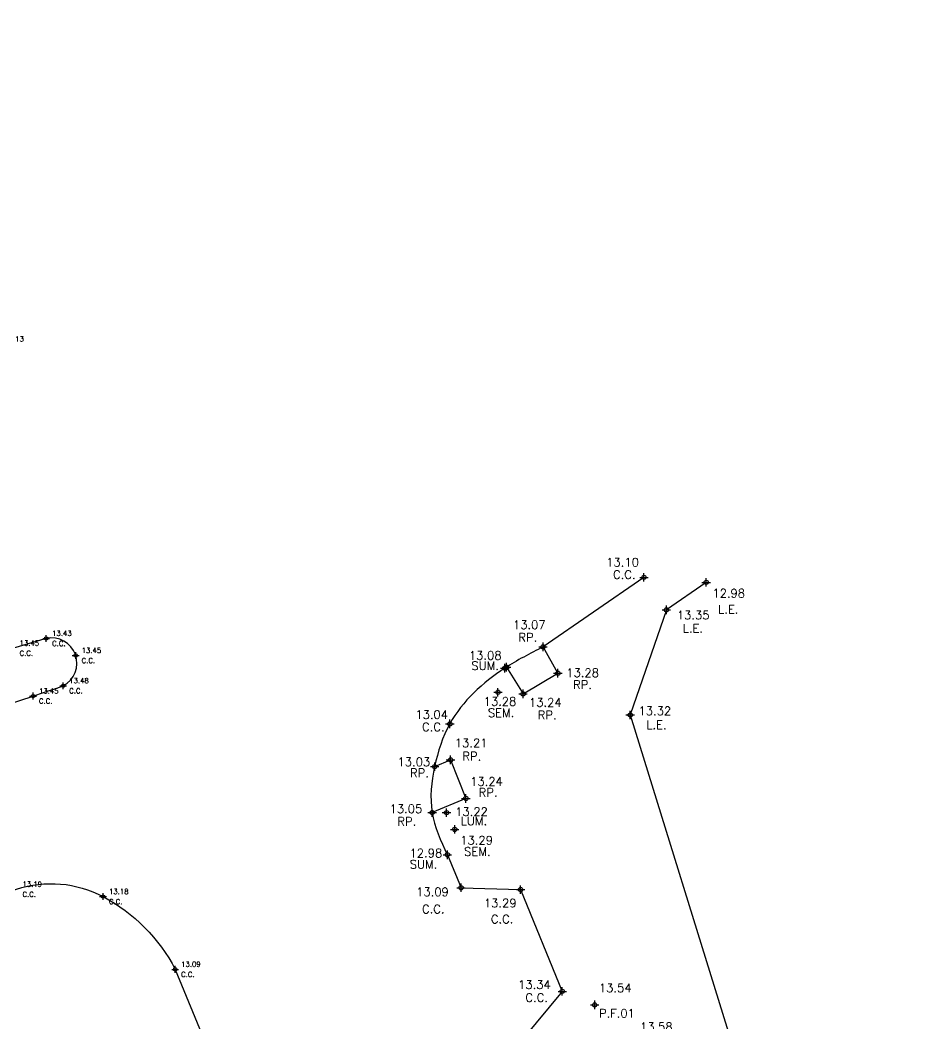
# Model space of a CAD drawing. Header units: metres. Extents: x 27389 to 27997, y 69801 to 70692.
# Drawn here: x 27762.4 to 27814.9, y 70176.8 to 70236.1 of the extents above; entities that cross this region are included whole.
import ezdxf

# ---------------------------------------------------------------- set-up
doc = ezdxf.new("R2010")
doc.units = ezdxf.units.M
doc.header["$PDMODE"] = 34
doc.header["$PDSIZE"] = 0.25
doc.linetypes.add('ACAD_ISO02W100', pattern=[15, 12, -3])
for name, color, linetype in [('C.C.', 1, 'Continuous'), ('CODIGOS', 7, 'Continuous'), ('COTAS', 7, 'Continuous'), ('L.E.', 130, 'Continuous'), ('Proy Aut.', 7, 'Continuous'), ('Proy. Viga.', 4, 'Continuous'), ('PUNTOS', 7, 'Continuous'), ('RAMPAS', 5, 'Continuous')]:
    doc.layers.add(name, color=color, linetype=linetype)
doc.styles.get("Standard").update_dxf_attribs({"font": 'simplex.shx'})

# ---------------------------------------------------------------- blocks, each defined once
blk = doc.blocks.new('*U2')
at = {"color": 0, "linetype": 'ByBlock', "lineweight": -2, "transparency": 16777216}
for p, q in [((-1, 0), (1, 0)), ((0, -1), (0, 1))]:
    blk.add_line(p, q, dxfattribs=at)
blk.add_circle((0, 0), 0.5, dxfattribs=at)
blk = doc.blocks.new('*U3')
at = {"color": 0, "linetype": 'ByBlock', "lineweight": -2, "transparency": 16777216}
for p, q in [((-1, 0), (1, 0)), ((0, -1), (0, 1))]:
    blk.add_line(p, q, dxfattribs=at)
blk.add_circle((0, 0), 0.5, dxfattribs=at)

msp = doc.modelspace()

# ---------------------------------------------------------------- linework, layer by layer
at = {"layer": 'C.C.'}
for p, q in [((27799.235, 70203.162), (27793.277, 70199.058)), ((27787.63, 70186.781), (27788.438, 70184.833)), ((27788.438, 70184.833), (27791.953, 70184.726)), ((27791.953, 70184.726), (27794.412, 70178.717)), ((27794.412, 70178.717), (27792.11, 70175.925))]:
    msp.add_line(p, q, dxfattribs=at)
at = {"layer": 'C.C.', "elevation": 14.138, "flags": 128}
for points in [[(27739.241, 70188.262), (27757.28, 70194.231), (27763.165, 70196.154, 0.006147), (27764.951, 70196.762, 0.873047), (27763.942, 70199.556), (27762.022, 70198.978), (27756.14, 70197.065), (27738.277, 70191.135)], [(27739.241, 70188.262), (27757.28, 70194.231), (27763.165, 70196.154, 0.006147), (27764.951, 70196.762, 0.873047), (27763.942, 70199.556), (27762.022, 70198.978), (27756.14, 70197.065), (27738.277, 70191.135)], [(27749.43, 70178.875, -0.335764), (27750.824, 70181.053, -0.01562), (27756.372, 70182.906, 0.007394), (27762.192, 70184.744, -0.205343), (27767.3, 70184.312, -0.151286), (27771.559, 70180.016), (27781.394, 70156.156), (27788.955, 70138.158), (27798.004, 70116.928), (27807.165, 70095.861), (27814.287, 70080.113, -0.283049), (27812.555, 70070.9), (27798.701, 70059.809), (27787.18, 70050.747, -0.402008), (27784.614, 70050.918), (27781.196, 70055.219)], [(27749.43, 70178.875, -0.335764), (27750.824, 70181.053, -0.01562), (27756.372, 70182.906, 0.007394), (27762.192, 70184.744, -0.205343), (27767.3, 70184.312, -0.151286), (27771.559, 70180.016), (27781.394, 70156.156), (27788.955, 70138.158), (27798.004, 70116.928), (27807.165, 70095.861), (27814.287, 70080.113, -0.283049), (27812.555, 70070.9), (27798.701, 70059.809), (27787.18, 70050.747, -0.402008), (27784.614, 70050.918), (27781.196, 70055.219)]]:
    msp.add_lwpolyline(points, format="xyb", dxfattribs=at)
at = {"layer": 'C.C.'}
msp.add_spline([(27793.277, 70199.058), (27791.02, 70197.8), (27787.774, 70194.514), (27786.877, 70191.988), (27786.728, 70189.277), (27787.619, 70186.795)], degree=3, dxfattribs=at)
at = {"layer": 'L.E.'}
for p, q in [((27802.911, 70202.868), (27800.558, 70201.241)), ((27800.558, 70201.241), (27798.422, 70195.036)), ((27798.422, 70195.036), (27804.454, 70175.518))]:
    msp.add_line(p, q, dxfattribs=at)
at = {"layer": 'Proy Aut.', "linetype": 'ACAD_ISO02W100', "ltscale": 0.2}
msp.add_spline([(27727.25, 70235.002, 14.138), (27734.714, 70205.938, 14.138), (27743.229, 70172.434, 14.138), (27751.787, 70138.869, 14.138), (27761.275, 70101.253, 14.138), (27768.797, 70071.021, 14.138), (27775.05, 70044.157, 14.138), (27783.272, 70003.012, 14.138), (27787.76, 69968.779, 14.138)], degree=3, dxfattribs=at)
at = {"layer": 'Proy. Viga.', "linetype": 'ACAD_ISO02W100', "ltscale": 0.2}
msp.add_spline([(27726.64, 70236.069, 14.138), (27734.5, 70205.338, 14.138), (27742.881, 70172.211, 14.138), (27751.68, 70137.701, 14.138), (27760.801, 70102.377, 14.138), (27768.126, 70072.165, 14.138), (27774.491, 70044.706, 14.138), (27781.857, 70009.303, 14.138), (27786.953, 69973.175, 14.138)], degree=3, dxfattribs=at)
at = {"layer": 'PUNTOS', "color": 2}
for p in [(27799.235, 70203.162), (27802.911, 70202.868), (27800.558, 70201.241), (27793.277, 70199.058), (27791.118, 70197.857), (27791.023, 70197.796), (27794.153, 70197.503), (27790.617, 70196.376), (27792.097, 70196.282), (27798.422, 70195.036), (27787.777, 70194.51), (27786.88, 70191.984), (27787.816, 70192.384), (27788.721, 70190.107), (27786.731, 70189.273), (27787.581, 70189.269), (27788.065, 70188.279), (27787.63, 70186.781), (27788.438, 70184.833), (27791.953, 70184.726), (27794.412, 70178.717), (27796.327, 70177.919), (27796.327, 70177.919)]:
    msp.add_point(p, dxfattribs=at)
at = {"layer": 'RAMPAS'}
for p, q in [((27794.15, 70197.507), (27793.277, 70199.058)), ((27791.118, 70197.857), (27792.097, 70196.282)), ((27792.097, 70196.282), (27794.153, 70197.503)), ((27786.88, 70191.984), (27787.816, 70192.384)), ((27787.816, 70192.384), (27788.721, 70190.107)), ((27788.721, 70190.107), (27786.731, 70189.273))]:
    msp.add_line(p, q, dxfattribs=at)

# ---------------------------------------------------------------- block references
at = {"layer": 'PUNTOS', "color": 1, "xscale": 0.2, "yscale": 0.2, "zscale": 0.2}
for name, p in [('*U2', (27763.942, 70199.556, 27.564)), ('*U3', (27763.942, 70199.556, 27.564)), ('*U2', (27765.684, 70198.547, 27.585)), ('*U3', (27765.684, 70198.547, 27.585)), ('*U2', (27764.951, 70196.762, 27.618)), ('*U3', (27764.951, 70196.762, 27.618)), ('*U2', (27763.165, 70196.154, 27.592)), ('*U3', (27763.165, 70196.154, 27.592)), ('*U2', (27767.3, 70184.312, 27.318))]:
    msp.add_blockref(name, p, dxfattribs=at)
at = {"layer": 'PUNTOS', "color": 2, "xscale": 0.2, "yscale": 0.2, "zscale": 0.2}
for name, p in [('*U3', (27767.3, 70184.312, 27.318)), ('*U2', (27771.559, 70180.016, 27.224)), ('*U3', (27771.559, 70180.016, 27.224))]:
    msp.add_blockref(name, p, dxfattribs=at)

# ---------------------------------------------------------------- texts
at = {"layer": 'CODIGOS', "color": 3}
for s, p in [('C.C.', (27797.407, 70203.076)), ('L.E.', (27803.612, 70201.022)), ('L.E.', (27801.525, 70199.901)), ('RP.', (27791.817, 70199.371)), ('SUM.', (27789.049, 70197.692)), ('RP.', (27795.048, 70196.571)), ('SEM.', (27790.021, 70194.913)), ('RP.', (27792.961, 70194.786)), ('C.C.', (27786.138, 70194.079)), ('L.E.', (27799.376, 70194.202)), ('RP.', (27788.518, 70192.352)), ('RP.', (27785.427, 70191.367)), ('RP.', (27789.476, 70190.209)), ('RP.', (27784.674, 70188.496)), ('LUM.', (27788.414, 70188.531)), ('SEM.', (27788.62, 70186.721)), ('SUM.', (27785.408, 70185.967)), ('C.C.', (27786.13, 70183.323)), ('C.C.', (27790.198, 70182.732)), ('C.C.', (27792.237, 70178.097)), ('P.F.01', (27796.577, 70177.169)), ('P.F.', (27796.577, 70177.169))]:
    msp.add_text(s, height=0.5, dxfattribs=at).set_placement(p)
at = {"layer": 'CODIGOS', "color": 3, "char_height": 0.3, "attachment_point": 1}
for insert in [(27764.292, 70199.406, 27.564), (27764.292, 70199.406, 27.564), (27762.372, 70198.828, 27.589), (27762.372, 70198.828, 27.589), (27766.034, 70198.397, 27.585), (27766.034, 70198.397, 27.585), (27765.301, 70196.612, 27.618), (27765.301, 70196.612, 27.618), (27763.515, 70196.004, 27.592), (27763.515, 70196.004, 27.592), (27762.542, 70184.594, 27.326), (27762.542, 70184.594, 27.326), (27767.65, 70184.162, 27.318), (27767.65, 70184.162, 27.318), (27771.909, 70179.866, 27.224), (27771.909, 70179.866, 27.224)]:
    msp.add_mtext('C.C.', dxfattribs=dict(at, insert=insert))
at = {"layer": 'COTAS', "color": 1}
for s, p in [('13.10  ', (27797.008, 70203.805)), ('12.98  ', (27803.275, 70201.975)), ('13.35  ', (27801.176, 70200.686)), ('13.07  ', (27791.503, 70200.111)), ('13.08  ', (27788.9, 70198.3)), ('13.28  ', (27794.651, 70197.278)), ('13.28  ', (27789.772, 70195.584)), ('13.24  ', (27792.447, 70195.524)), ('13.04  ', (27785.738, 70194.808)), ('13.32  ', (27798.912, 70195.028)), ('13.21  ', (27788.066, 70193.134)), ('13.03  ', (27784.682, 70192.016)), ('13.24  ', (27788.971, 70190.857)), ('13.05  ', (27784.218, 70189.246)), ('13.22  ', (27788.088, 70189.074)), ('13.29  ', (27788.391, 70187.387)), ('12.98  ', (27785.395, 70186.626)), ('13.09  ', (27785.784, 70184.339)), ('13.29  ', (27789.783, 70183.68)), ('13.34  ', (27791.804, 70178.861)), ('13.54  ', (27796.577, 70178.669)), ('13.54  ', (27796.577, 70178.669)), ('13.58  ', (27799.002, 70176.368))]:
    msp.add_text(s, height=0.5, dxfattribs=at).set_placement(p)
at = {"layer": 'COTAS', "color": 1, "char_height": 0.3, "attachment_point": 7}
for s, insert in [('13.13', (27761.47, 70217.087, 27.264)), ('13.13', (27761.47, 70217.087, 27.264)), ('13.43', (27764.292, 70199.706, 27.564)), ('13.43', (27764.292, 70199.706, 27.564)), ('13.45', (27762.372, 70199.128, 27.589)), ('13.45', (27762.372, 70199.128, 27.589)), ('13.45', (27766.034, 70198.697, 27.585)), ('13.45', (27766.034, 70198.697, 27.585)), ('13.48', (27765.301, 70196.912, 27.618)), ('13.48', (27765.301, 70196.912, 27.618)), ('13.45', (27763.515, 70196.304, 27.592)), ('13.45', (27763.515, 70196.304, 27.592)), ('13.19', (27762.542, 70184.894, 27.326)), ('13.19', (27762.542, 70184.894, 27.326)), ('13.18', (27767.65, 70184.462, 27.318)), ('13.18', (27767.65, 70184.462, 27.318)), ('13.09', (27771.909, 70180.166, 27.224)), ('13.09', (27771.909, 70180.166, 27.224))]:
    msp.add_mtext(s, dxfattribs=dict(at, insert=insert))

doc.saveas('drawing.dxf')
